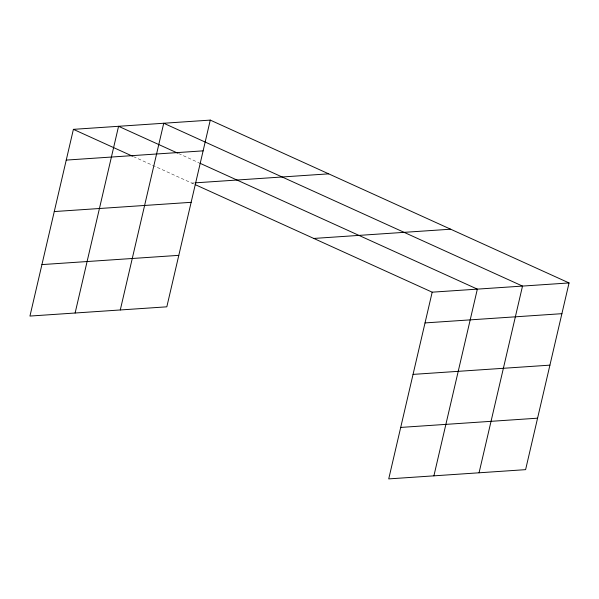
<?xml version="1.0" encoding="UTF-8"?>
<svg xmlns="http://www.w3.org/2000/svg" width="599" height="599" viewBox="0 0 599 599"><rect width="100%" height="100%" fill="white"/><g stroke="black" fill="none" stroke-linecap="round" stroke-linejoin="round"><path stroke-width="0.45" stroke-dasharray="3 2.25" d="M191.8 183.084L194.563 182.897M178.614 153.546L198.905 162.763M133.442 156.601L194.338 184.237"/><path stroke-width="0.9" d="M210.271 120.107L73.4 129.347L29.95 316.062L166.822 306.823L210.271 120.107L569.05 282.938L525.6 469.653L388.729 478.893L432.179 292.177L569.05 282.938M75.115 313.015L118.565 126.299L177.768 153.164M120.287 309.96L163.737 123.252L522.515 286.082L479.065 472.791M433.901 475.846L477.351 289.13L199.752 163.145M66.242 160.09L203.113 150.851M195.484 182.837L328.664 173.845M54.269 211.559L191.141 202.32M313.786 238.447L450.65 229.207M41.93 264.593L178.794 255.346M425.028 322.921L561.899 313.681M413.048 374.39L549.919 365.15M400.709 427.424L537.58 418.184M73.4 129.347L132.596 156.219M195.184 184.619L432.179 292.177"/></g></svg>
